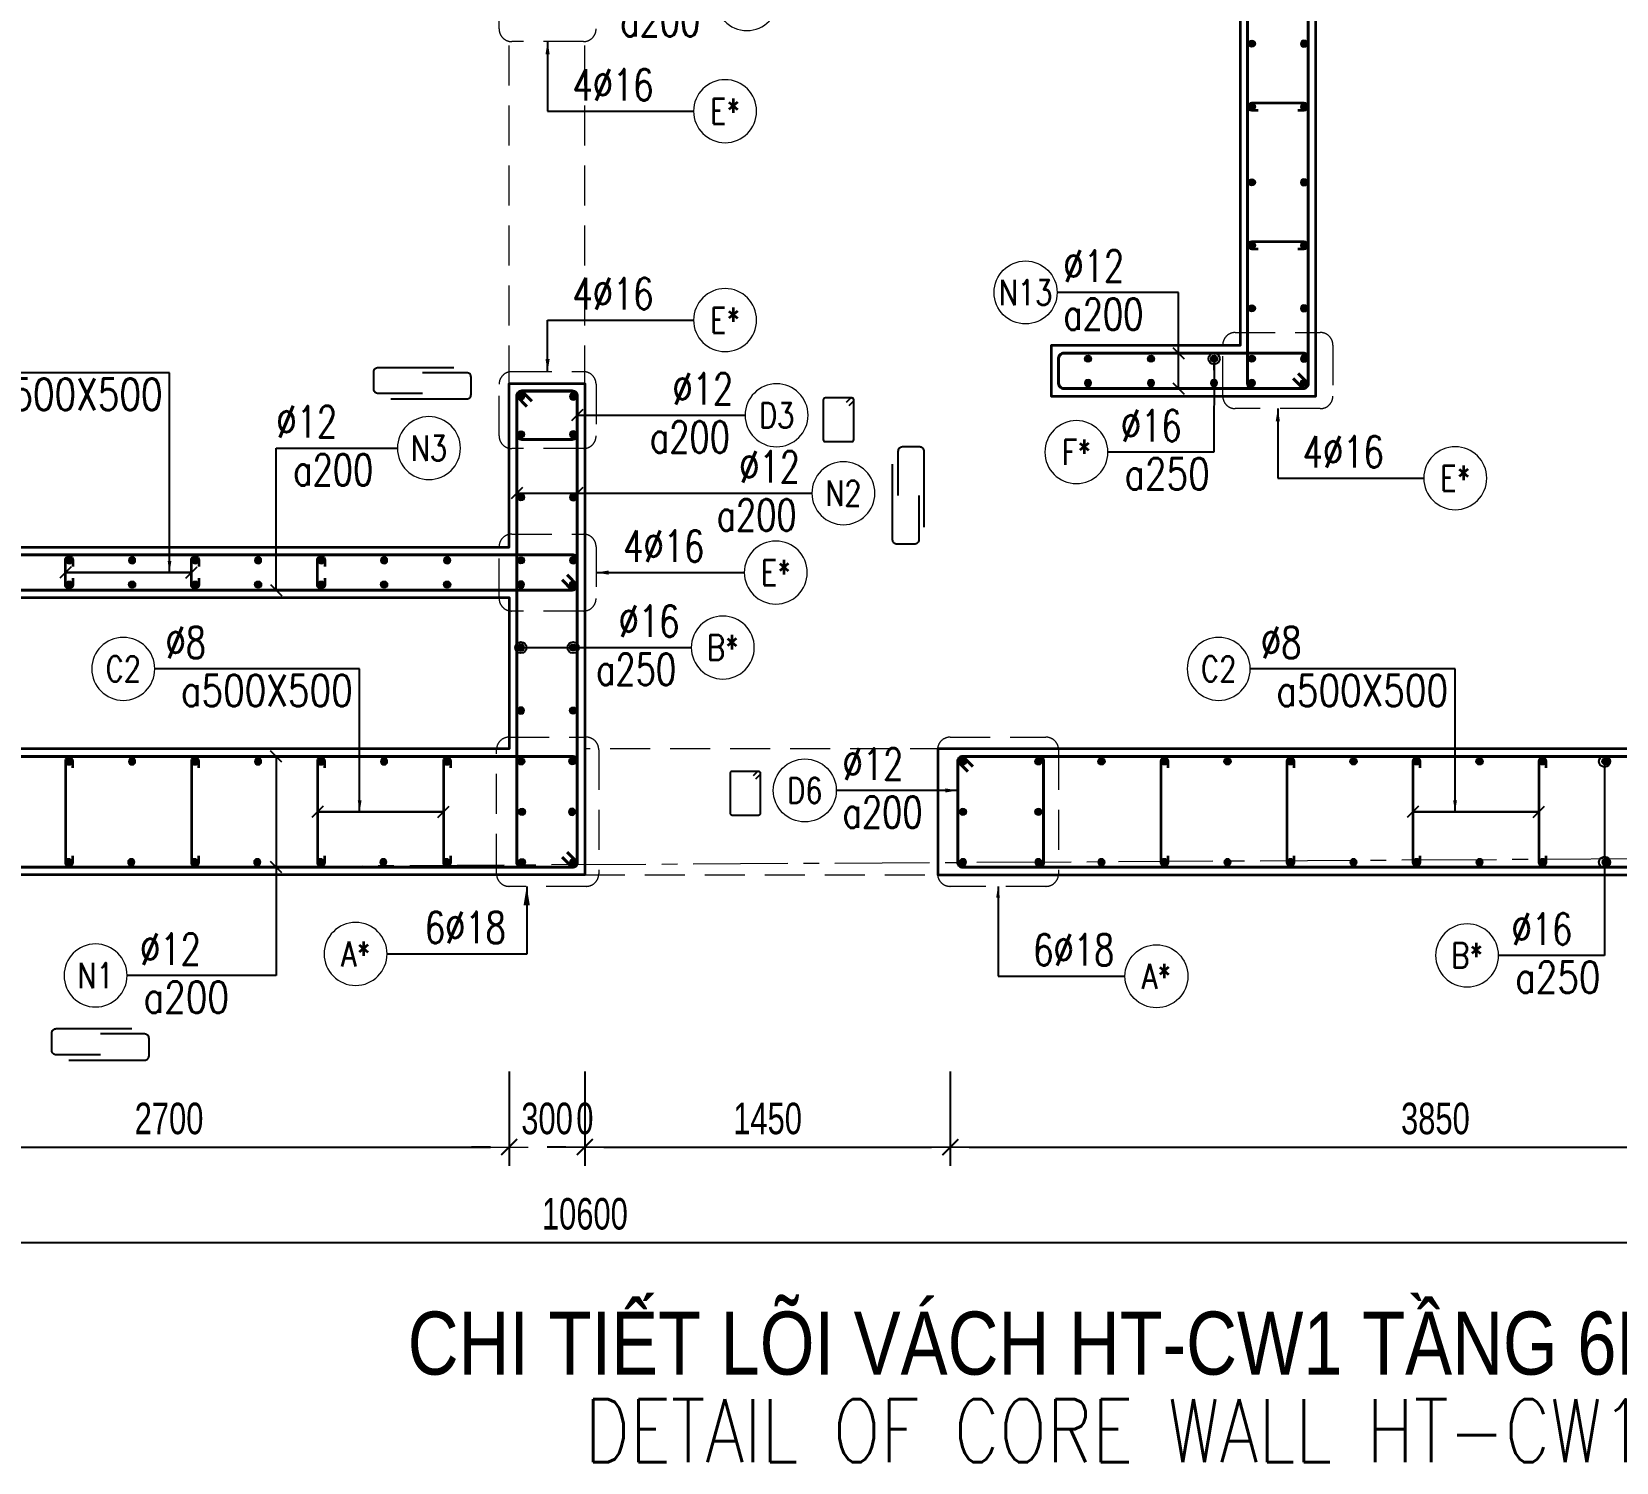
# Model space of a CAD drawing. Header units: millimetres. Extents: x 944027 to 981803, y -83026 to 82675.
# Drawn here: x 949976 to 956264, y 34153 to 39830 of the extents above; entities that cross this region are included whole.
import ezdxf
from ezdxf.enums import TextEntityAlignment as Align

# ---------------------------------------------------------------- set-up
doc = ezdxf.new("R2010")
doc.units = ezdxf.units.MM
doc.header["$MEASUREMENT"] = 0
doc.linetypes.add('HIDDEN2', pattern=[4.7625, 3.175, -1.5875])
doc.linetypes.add('HT_Grid$0$CENTER2', pattern=[1.125, 0.75, -0.125, 0.125, -0.125])
doc.layers.get('0').update_dxf_attribs({"lineweight": 20})
doc.layers.get('Defpoints').update_dxf_attribs({"color": 151, "lineweight": 9})
for name, color, linetype, lineweight in [('HT_Grid$0$NDC_S_AXIS', 5, 'HT_Grid$0$CENTER2', 13), ('KC-LEADER', 153, 'Continuous', 18), ('KC-THEP', 6, 'Continuous', 40), ('NDC_S_ANNO', 7, 'Continuous', 20), ('NDC_S_BEAM', 3, 'HIDDEN2', 20), ('NDC_S_DIM', 1, 'Continuous', 15), ('NDC_S_ENG TITLE', 3, 'Continuous', 20), ('NDC_S_HIDDEN', 8, 'HIDDEN2', 13), ('NDC_S_LEADER', 1, 'Continuous', 15), ('NDC_S_REBAR', 4, 'Continuous', 35), ('NDC_S_STIRRUP', 4, 'Continuous', 40), ('NDC_S_TEXT SYMBOL', 7, 'Continuous', 20), ('NDC_S_VN TEXT', 7, 'Continuous', 20), ('NDC_S_VN TITLE', 6, 'Continuous', 35), ('NDC_S_WALL', 6, 'Continuous', 35)]:
    doc.layers.add(name, color=color, linetype=linetype, lineweight=lineweight)
doc.layers.add('Leader', color=6, linetype='Continuous')
doc.layers.add('Ligature', color=1, linetype='Continuous')
doc.styles.add('NDC_ANNO', font='', dxfattribs={"width": 0.8})
doc.styles.add('NDC_ARIAL', font='arial.ttf', dxfattribs={"width": 0.85})
doc.styles.add('NDC_DIM', font='', dxfattribs={"width": 0.75})
doc.styles.add('NDC_EN TXT', font='romans.shx', dxfattribs={"width": 0.8})
doc.styles.add('NDC_VIE TXT', font='arial.ttf', dxfattribs={"width": 0.8})
doc.styles.get('NDC_ANNO').set_extended_font_data('Dotum')
doc.styles.get('NDC_DIM').set_extended_font_data('Dotum')
doc.dimstyles.new('NDC_1-50', dxfattribs={"dimscale": 50, "dimtxt": 2.5, "dimasz": 1, "dimexe": 1.5, "dimexo": 0, "dimgap": 0.8, "dimtad": 1, "dimdec": 0, "dimdsep": 46, "dimtxsty": 'NDC_ARIAL', "dimblk": 'DIMMARK', "dimcen": 49999.938995, "dimdle": 1.5, "dimclrd": 1, "dimclre": 1, "dimclrt": 3, "dimadec": 0, "dimazin": 0, "dimtfac": 1, "dimtdec": 0, "dimtix": 1, "dimtmove": 2, "dimatfit": 3, "dimfxl": 1, "dimarcsym": 0})
doc.dimstyles.new('NDC_dim_30', dxfattribs={"dimscale": 30, "dimtxt": 2.5, "dimasz": 1.5, "dimexe": 1.5, "dimexo": 2.5, "dimgap": 1, "dimtad": 1, "dimdec": 0, "dimzin": 0, "dimdsep": 46, "dimtxsty": 'NDC_DIM', "dimblk": 'DIMMARK', "dimcen": 0.09, "dimdle": 1.2, "dimclrd": 1, "dimclre": 1, "dimclrt": 3, "dimadec": 0, "dimazin": 0, "dimtfac": 1, "dimtdec": 0, "dimtix": 1, "dimtofl": 0, "dimtmove": 0, "dimatfit": 3, "dimfxl": 6, "dimfxlon": 1, "dimtolj": 1, "dimtzin": 0, "dimarcsym": 0})
doc.dimstyles.new('NDC_dim_50', dxfattribs={"dimscale": 50, "dimtxt": 2.5, "dimasz": 1.5, "dimexe": 1.5, "dimexo": 2.5, "dimgap": 1, "dimtad": 1, "dimdec": 0, "dimzin": 0, "dimdsep": 46, "dimtxsty": 'NDC_DIM', "dimblk": 'DIMMARK', "dimcen": 0.09, "dimdle": 1.2, "dimclrd": 1, "dimclre": 1, "dimclrt": 3, "dimadec": 0, "dimazin": 0, "dimtfac": 1, "dimtdec": 0, "dimtix": 1, "dimtofl": 0, "dimtmove": 0, "dimatfit": 3, "dimfxl": 6, "dimfxlon": 1, "dimtolj": 1, "dimtzin": 0, "dimarcsym": 0})

# ---------------------------------------------------------------- blocks, each defined once
blk = doc.blocks.new('THEP')
at = {"layer": 'KC-LEADER', "color": 6}
blk.add_circle((0, 0), 14, dxfattribs=at)
at = {"layer": 'KC-THEP'}
for p, q in [((-14, 0), (14, 0)), ((9.9, 9.9), (-9.9, -9.9)), ((-9.9, 9.9), (9.9, -9.9)), ((0, 14), (0, -14))]:
    blk.add_line(p, q, dxfattribs=at)
blk = doc.blocks.new('DIMMARK')
at = {"layer": 'NDC_S_DIM', "color": 1}
blk.add_line((-1.5, 0), (1, 0), dxfattribs=at)
at = {"layer": 'NDC_S_DIM', "color": 2, "const_width": 0.1}
blk.add_lwpolyline([(-0.424, -0.424), (0.424, 0.424)], dxfattribs=at)
blk = doc.blocks.new('*U10')
blk.add_circle((2.5, 0), 2.5)
at = {"layer": 'NDC_S_VN TEXT', "color": 3, "style": 'NDC_EN TXT'}
for tag, width, p in [('DK2', 0.75, (-0.85, 0.85)), ('KC2', 0.8, (-0.85, -2.97))]:
    blk.add_attdef(tag, text='', height=2.5, dxfattribs=dict(at, width=width)).set_placement(p, align=Align.RIGHT)
at = {"layer": 'NDC_S_VN TEXT', "color": 7, "style": 'NDC_EN TXT', "width": 0.8}
blk.add_attdef('SH3', text='', height=2, dxfattribs=at).set_placement((2.5, 0), align=Align.MIDDLE)
blk = doc.blocks.new('A$C72321851')
at = {"layer": 'Ligature'}
for points in [[(-60.9, -129.3), (-60.9, 170.9, -0.414214), (-43.3, 188.5), (25.8, 188.5, -0.414214), (43.4, 170.9), (43.4, -4.3)], [(-39.7, -4.3), (-39.7, -179.5, 0.414214), (-22.1, -197.1), (47, -197.1, 0.414214), (64.6, -179.5), (64.6, 120.7)]]:
    blk.add_lwpolyline(points, format="xyb", dxfattribs=at)
blk = doc.blocks.new('*U9')
blk.add_circle((2.5, 0), 2.5)
at = {"layer": 'NDC_S_VN TEXT', "color": 3, "style": 'NDC_EN TXT', "width": 0.75}
blk.add_attdef('DK2', text='', height=2.5, dxfattribs=at).set_placement((-0.85, 0.85), align=Align.RIGHT)
at = {"layer": 'NDC_S_VN TEXT', "color": 7, "style": 'NDC_EN TXT', "width": 0.8}
blk.add_attdef('SH3', text='', height=2, dxfattribs=at).set_placement((2.5, 0), align=Align.MIDDLE)
blk = doc.blocks.new('*U13')
blk.add_circle((-2.5, 0), 2.5)
at = {"layer": 'NDC_S_VN TEXT', "color": 3, "style": 'NDC_EN TXT', "width": 0.75}
blk.add_attdef('DK1', (0.5, 0.85), '', height=2.5, dxfattribs=at)
at = {"layer": 'NDC_S_VN TEXT', "color": 7, "style": 'NDC_EN TXT', "width": 0.8}
blk.add_attdef('SH2', text='', height=2, dxfattribs=at).set_placement((-2.5, 0), align=Align.MIDDLE)
blk = doc.blocks.new('*U11')
blk.add_circle((-2.5, 0), 2.5)
at = {"layer": 'NDC_S_VN TEXT', "color": 3, "style": 'NDC_EN TXT', "width": 0.75}
for tag, p in [('DK1', (0.5, 0.85)), ('KC1', (0.5, -2.97))]:
    blk.add_attdef(tag, p, '', height=2.5, dxfattribs=at)
at = {"layer": 'NDC_S_VN TEXT', "color": 7, "style": 'NDC_EN TXT', "width": 0.8}
blk.add_attdef('SH2', text='', height=2, dxfattribs=at).set_placement((-2.5, 0), align=Align.MIDDLE)
blk = doc.blocks.new('*D279')
at = {"layer": 'Defpoints', "color": 0, "transparency": 16777216}
for p in [(949171.5, 37066), (951871.5, 37066), (951871.5, 35404)]:
    blk.add_point(p, dxfattribs=at)
at = {"layer": 'NDC_S_DIM', "color": 1, "lineweight": -2, "transparency": 16777216}
for p, q in [((949171.5, 35704), (949171.5, 35329)), ((951871.5, 35704), (951871.5, 35329)), ((949246.5, 35404), (951796.5, 35404))]:
    blk.add_line(p, q, dxfattribs=at)
at = {"layer": 'NDC_S_DIM', "color": 1, "lineweight": -2, "transparency": 16777216, "xscale": 75, "yscale": 75, "zscale": 75, "rotation": 180}
blk.add_blockref('DIMMARK', (949171.5, 35404), dxfattribs=at)
at = {"layer": 'NDC_S_DIM', "color": 1, "lineweight": -2, "transparency": 16777216, "xscale": 75, "yscale": 75, "zscale": 75}
blk.add_blockref('DIMMARK', (951871.5, 35404), dxfattribs=at)
at = {"layer": 'NDC_S_DIM', "color": 3, "transparency": 16777216, "insert": (950521.5, 35516.6), "char_height": 125, "attachment_point": 5, "style": 'NDC_DIM'}
blk.add_mtext('\\A1;2700', dxfattribs=at)
blk = doc.blocks.new('*D280')
at = {"layer": 'Defpoints', "color": 0, "transparency": 16777216}
for p in [(951871.5, 37066), (952171.5, 37066), (952171.5, 35404)]:
    blk.add_point(p, dxfattribs=at)
at = {"layer": 'NDC_S_DIM', "color": 1, "lineweight": -2, "transparency": 16777216}
for p, q in [((951871.5, 35704), (951871.5, 35329)), ((952171.5, 35704), (952171.5, 35329)), ((951796.5, 35404), (951721.5, 35404)), ((952246.5, 35404), (952321.5, 35404))]:
    blk.add_line(p, q, dxfattribs=at)
at = {"layer": 'NDC_S_DIM', "color": 1, "lineweight": -2, "transparency": 16777216, "xscale": 75, "yscale": 75, "zscale": 75}
blk.add_blockref('DIMMARK', (951871.5, 35404), dxfattribs=at)
at = {"layer": 'NDC_S_DIM', "color": 1, "lineweight": -2, "transparency": 16777216, "xscale": 75, "yscale": 75, "zscale": 75, "rotation": 180}
blk.add_blockref('DIMMARK', (952171.5, 35404), dxfattribs=at)
at = {"layer": 'NDC_S_DIM', "color": 3, "transparency": 16777216, "insert": (952021.5, 35516.6), "char_height": 125, "attachment_point": 5, "style": 'NDC_DIM'}
blk.add_mtext('\\A1;300', dxfattribs=at)
blk = doc.blocks.new('*D281')
at = {"layer": 'Defpoints', "color": 0, "transparency": 16777216}
for p in [(952171.5, 37066), (952171.5, 37066), (952171.5, 35404)]:
    blk.add_point(p, dxfattribs=at)
at = {"layer": 'NDC_S_DIM', "color": 1, "lineweight": -2, "transparency": 16777216}
for p, q in [((952171.5, 35704), (952171.5, 35329)), ((952171.5, 35704), (952171.5, 35329)), ((952096.5, 35404), (952021.5, 35404)), ((952246.5, 35404), (952321.5, 35404))]:
    blk.add_line(p, q, dxfattribs=at)
at = {"layer": 'NDC_S_DIM', "color": 1, "lineweight": -2, "transparency": 16777216, "xscale": 75, "yscale": 75, "zscale": 75}
blk.add_blockref('DIMMARK', (952171.5, 35404), dxfattribs=at)
at = {"layer": 'NDC_S_DIM', "color": 1, "lineweight": -2, "transparency": 16777216, "xscale": 75, "yscale": 75, "zscale": 75, "rotation": 180}
blk.add_blockref('DIMMARK', (952171.5, 35404), dxfattribs=at)
at = {"layer": 'NDC_S_DIM', "color": 3, "transparency": 16777216, "insert": (952171.5, 35516.6), "char_height": 125, "attachment_point": 5, "style": 'NDC_DIM'}
blk.add_mtext('\\A1;0', dxfattribs=at)
blk = doc.blocks.new('*D282')
at = {"layer": 'Defpoints', "color": 0, "transparency": 16777216}
for p in [(952171.5, 37066), (953621.5, 36566), (953621.5, 35404)]:
    blk.add_point(p, dxfattribs=at)
at = {"layer": 'NDC_S_DIM', "color": 1, "lineweight": -2, "transparency": 16777216}
for p, q in [((952171.5, 35704), (952171.5, 35329)), ((953621.5, 35704), (953621.5, 35329)), ((952246.5, 35404), (953546.5, 35404))]:
    blk.add_line(p, q, dxfattribs=at)
at = {"layer": 'NDC_S_DIM', "color": 1, "lineweight": -2, "transparency": 16777216, "xscale": 75, "yscale": 75, "zscale": 75, "rotation": 180}
blk.add_blockref('DIMMARK', (952171.5, 35404), dxfattribs=at)
at = {"layer": 'NDC_S_DIM', "color": 1, "lineweight": -2, "transparency": 16777216, "xscale": 75, "yscale": 75, "zscale": 75}
blk.add_blockref('DIMMARK', (953621.5, 35404), dxfattribs=at)
at = {"layer": 'NDC_S_DIM', "color": 3, "transparency": 16777216, "insert": (952896.5, 35516.6), "char_height": 125, "attachment_point": 5, "style": 'NDC_DIM'}
blk.add_mtext('\\A1;1450', dxfattribs=at)
blk = doc.blocks.new('*D283')
at = {"layer": 'Defpoints', "color": 0, "transparency": 16777216}
for p in [(957471.5, 37066), (953621.5, 36566), (957471.5, 35404)]:
    blk.add_point(p, dxfattribs=at)
at = {"layer": 'NDC_S_DIM', "color": 1, "lineweight": -2, "transparency": 16777216}
for p, q in [((953621.5, 35704), (953621.5, 35329)), ((957471.5, 35704), (957471.5, 35329)), ((953696.5, 35404), (957396.5, 35404))]:
    blk.add_line(p, q, dxfattribs=at)
at = {"layer": 'NDC_S_DIM', "color": 1, "lineweight": -2, "transparency": 16777216, "xscale": 75, "yscale": 75, "zscale": 75, "rotation": 180}
blk.add_blockref('DIMMARK', (953621.5, 35404), dxfattribs=at)
at = {"layer": 'NDC_S_DIM', "color": 1, "lineweight": -2, "transparency": 16777216, "xscale": 75, "yscale": 75, "zscale": 75}
blk.add_blockref('DIMMARK', (957471.5, 35404), dxfattribs=at)
at = {"layer": 'NDC_S_DIM', "color": 3, "transparency": 16777216, "insert": (955546.5, 35516.6), "char_height": 125, "attachment_point": 5, "style": 'NDC_DIM'}
blk.add_mtext('\\A1;3850', dxfattribs=at)
blk = doc.blocks.new('*D288')
at = {"layer": 'Defpoints', "color": 0, "transparency": 16777216}
for p in [(946871.5, 36566), (957471.5, 36584.3), (957471.5, 35025.7)]:
    blk.add_point(p, dxfattribs=at)
at = {"layer": 'NDC_S_DIM', "color": 1, "lineweight": -2, "transparency": 16777216}
for p, q in [((946871.5, 35325.7), (946871.5, 34950.7)), ((957471.5, 35325.7), (957471.5, 34950.7)), ((946946.5, 35025.7), (957396.5, 35025.7))]:
    blk.add_line(p, q, dxfattribs=at)
at = {"layer": 'NDC_S_DIM', "color": 1, "lineweight": -2, "transparency": 16777216, "xscale": 75, "yscale": 75, "zscale": 75, "rotation": 180}
blk.add_blockref('DIMMARK', (946871.5, 35025.7), dxfattribs=at)
at = {"layer": 'NDC_S_DIM', "color": 1, "lineweight": -2, "transparency": 16777216, "xscale": 75, "yscale": 75, "zscale": 75}
blk.add_blockref('DIMMARK', (957471.5, 35025.7), dxfattribs=at)
at = {"layer": 'NDC_S_DIM', "color": 3, "transparency": 16777216, "insert": (952171.5, 35138.3), "char_height": 125, "attachment_point": 5, "style": 'NDC_DIM'}
blk.add_mtext('\\A1;10600', dxfattribs=at)
blk = doc.blocks.new('Drawing name_symbol')
at = {"layer": 'NDC_S_ENG TITLE', "style": 'NDC_EN TXT', "width": 0.8}
blk.add_attdef('SECTDET1', text='', height=5, dxfattribs=at).set_placement((0, 1.01), align=Align.CENTER)
at = {"layer": 'NDC_S_TEXT SYMBOL', "lineweight": 25, "style": 'NDC_ANNO', "width": 0.8}
blk.add_attdef('SSCALE', text='', height=2.5, dxfattribs=at).set_placement((0, -4), align=Align.CENTER)
at = {"layer": 'NDC_S_VN TITLE', "style": 'NDC_VIE TXT', "width": 0.8}
blk.add_attdef('SECTDET2', text='', height=5, dxfattribs=at).set_placement((0, 7.97), align=Align.CENTER)

msp = doc.modelspace()

# ---------------------------------------------------------------- linework, layer by layer
at = {"layer": 'HT_Grid$0$NDC_S_AXIS', "ltscale": 500}
msp.add_line((944726.6, 36484.3), (962802.4, 36584.3), dxfattribs=at)
at = {"layer": 'Ligature'}
for points in [[(953220.3, 38346.9), (953236.3, 38362.8, 0.668179), (953230.5, 38376.8), (953125.9, 38376.8, 0.414214), (953117.7, 38368.6), (953117.7, 38211.5, 0.414214), (953125.9, 38203.3), (953230.5, 38203.3, 0.414214), (953238.7, 38211.5), (953238.7, 38368.6, 0.668179), (953224.8, 38374.4), (953208.8, 38358.4)], [(952850.4, 36865), (952866.3, 36881, 0.668179), (952860.6, 36894.9), (952755.9, 36894.9, 0.414214), (952747.8, 36886.8), (952747.8, 36729.7, 0.414214), (952755.9, 36721.5), (952860.6, 36721.5, 0.414214), (952868.7, 36729.7), (952868.7, 36886.8, 0.668179), (952854.8, 36892.5), (952838.8, 36876.6)]]:
    msp.add_lwpolyline(points, format="xyb", dxfattribs=at)
at = {"layer": 'NDC_S_BEAM', "ltscale": 50}
for p, q in [((951871.5, 38426), (951871.5, 39826)), ((952171.5, 38426), (952171.5, 39826)), ((953621.5, 36984.3), (952171.5, 36984.3)), ((952171.5, 36484.3), (953621.5, 36484.3))]:
    msp.add_line(p, q, dxfattribs=at)
at = {"layer": 'NDC_S_HIDDEN', "ltscale": 50}
for points in [[(951881.2, 40095.8), (952166, 40095.8, -0.414214), (952216, 40045.8), (952216, 39840.8, -0.414214), (952166, 39790.8), (951881.2, 39790.8, -0.414214), (951831.2, 39840.8), (951831.2, 40045.8, -0.414214)], [(954752.5, 38636.5), (955089.7, 38636.5, -0.414214), (955139.7, 38586.5), (955139.7, 38384.3, -0.414214), (955089.7, 38334.3), (954752.5, 38334.3, -0.414214), (954702.5, 38384.3), (954702.5, 38586.5, -0.414214)], [(951881.2, 38481), (952166, 38481, -0.414214), (952216, 38431), (952216, 38226, -0.414214), (952166, 38176), (951881.2, 38176, -0.414214), (951831.2, 38226), (951831.2, 38431, -0.414214)], [(951881.2, 37836.3), (952166, 37836.3, -0.414214), (952216, 37786.3), (952216, 37581.2, -0.414214), (952166, 37531.2), (951881.2, 37531.2, -0.414214), (951831.2, 37581.2), (951831.2, 37786.3, -0.414214)], [(951870.8, 37030.5), (952176.6, 37030.5, -0.414214), (952226.6, 36980.5), (952226.6, 36488.6, -0.414214), (952176.6, 36438.6), (951870.8, 36438.6, -0.414214), (951820.8, 36488.6), (951820.8, 36980.5, -0.414214)], [(953620.8, 37030.5), (954001.1, 37030.5, -0.414214), (954051.1, 36980.5), (954051.1, 36488.6, -0.414214), (954001.1, 36438.6), (953620.8, 36438.6, -0.414214), (953570.8, 36488.6), (953570.8, 36980.5, -0.414214)]]:
    msp.add_lwpolyline(points, format="xyb", close=True, dxfattribs=at)
at = {"layer": 'NDC_S_REBAR'}
for points in [[(954843, 39517.4), (954818, 39517.4, -1), (954818, 39547.4), (955025, 39547.4, -1), (955025, 39517.4), (955000, 39517.4)], [(954843, 38967.4), (954818, 38967.4, -1), (954818, 38997.4), (955025, 38997.4, -1), (955025, 38967.4), (955000, 38967.4)], [(950140, 37661.1), (950140, 37636.1, -1), (950110, 37636.1), (950110, 37732.4, -1), (950140, 37732.4), (950140, 37707.4)], [(950640, 37661.1), (950640, 37636.1, -1), (950610, 37636.1), (950610, 37732.4, -1), (950640, 37732.4), (950640, 37707.4)], [(951140, 37661.1), (951140, 37636.1, -1), (951110, 37636.1), (951110, 37732.4, -1), (951140, 37732.4), (951140, 37707.4)], [(950140, 36909.3), (950140, 36934.3, 1), (950110, 36934.3), (950110, 36534.3, 1), (950140, 36534.3), (950140, 36559.3)], [(950640, 36909.3), (950640, 36934.3, 1), (950610, 36934.3), (950610, 36534.3, 1), (950640, 36534.3), (950640, 36559.3)], [(951140, 36909.3), (951140, 36934.3, 1), (951110, 36934.3), (951110, 36534.3, 1), (951140, 36534.3), (951140, 36559.3)], [(951640, 36909.3), (951640, 36934.3, 1), (951610, 36934.3), (951610, 36534.3, 1), (951640, 36534.3), (951640, 36559.3)], [(954486.5, 36909.3), (954486.5, 36934.3, 1), (954456.5, 36934.3), (954456.5, 36534.3, 1), (954486.5, 36534.3), (954486.5, 36559.3)], [(954986.5, 36909.3), (954986.5, 36934.3, 1), (954956.5, 36934.3), (954956.5, 36534.3, 1), (954986.5, 36534.3), (954986.5, 36559.3)], [(955486.5, 36909.3), (955486.5, 36934.3, 1), (955456.5, 36934.3), (955456.5, 36534.3, 1), (955486.5, 36534.3), (955486.5, 36559.3)], [(955986.5, 36909.3), (955986.5, 36934.3, 1), (955956.5, 36934.3), (955956.5, 36534.3, 1), (955986.5, 36534.3), (955986.5, 36559.3)]]:
    msp.add_lwpolyline(points, format="xyb", dxfattribs=at)
at = {"layer": 'NDC_S_STIRRUP'}
for points in [[(955001.5, 38474.3), (955041.5, 38434.3, -0.414214), (955021.5, 38414.3), (954821.5, 38414.3, -0.414214), (954801.5, 38434.3), (954801.5, 45634.3, -0.414214), (954821.5, 45654.3), (955021.5, 45654.3, -0.414214), (955041.5, 45634.3), (955041.5, 38434.3, -0.414214), (955021.5, 38414.3), (954981.5, 38454.3)], [(954981.5, 38454.3), (955021.5, 38414.3, 0.414214), (955041.5, 38434.3), (955041.5, 38534.3, 0.414214), (955021.5, 38554.3), (954071.5, 38554.3, 0.414214), (954051.5, 38534.3), (954051.5, 38434.3, 0.414358), (954071.5, 38414.3), (955021.5, 38414.3, 0.414214), (955041.5, 38434.3), (955001.5, 38474.3)], [(952101.5, 36574.3), (952141.5, 36534.3, -0.414214), (952121.5, 36514.3), (951921.5, 36514.3, -0.414214), (951901.5, 36534.3), (951901.5, 38384.3, -0.414214), (951921.5, 38404.3), (952121.5, 38404.3, -0.414214), (952141.5, 38384.3), (952141.5, 36534.3, -0.414214), (952121.5, 36514.3), (952081.5, 36554.3)], [(951941.5, 38343.4), (951901.5, 38383.4, -0.414214), (951921.5, 38403.4), (952121.5, 38403.4, -0.414214), (952141.5, 38383.4), (952141.5, 38232.4, -0.414214), (952121.5, 38212.4), (951921.5, 38212.4, -0.414214), (951901.5, 38232.4), (951901.5, 38383.4, -0.414214), (951921.5, 38403.4), (951961.5, 38363.4)], [(952081.5, 37654.3), (952121.5, 37614.3, 0.414214), (952141.5, 37634.3), (952141.5, 37734.3, 0.414214), (952121.5, 37754.3), (948721.5, 37754.3, 0.414214), (948701.5, 37734.3), (948701.5, 37634.3, 0.414358), (948721.5, 37614.3), (952121.5, 37614.3, 0.414214), (952141.5, 37634.3), (952101.5, 37674.3)], [(946961.5, 36914.3), (946921.5, 36954.3, 0.414214), (946901.5, 36934.3), (946901.5, 36534.3, 0.414214), (946921.5, 36514.3), (952121.5, 36514.3, 0.414214), (952141.5, 36534.3), (952141.5, 36934.3, 0.414214), (952121.5, 36954.3), (946921.5, 36954.3, 0.414214), (946901.5, 36934.3), (946941.5, 36894.3)], [(961081.5, 36914.3), (961121.5, 36954.3, -0.414214), (961141.5, 36934.3), (961141.5, 36534.3, -0.414214), (961121.5, 36514.3), (953671.5, 36514.3, -0.414214), (953651.5, 36534.3), (953651.5, 36934.3, -0.414214), (953671.5, 36954.3), (961121.5, 36954.3, -0.414214), (961141.5, 36934.3), (961101.5, 36894.3)], [(953711.5, 36914.3), (953671.5, 36954.3, 0.414214), (953651.5, 36934.3), (953651.5, 36534.3, 0.414214), (953671.5, 36514.3), (953971.5, 36514.3, 0.414214), (953991.5, 36534.3), (953991.5, 36934.3, 0.414214), (953971.5, 36954.3), (953671.5, 36954.3, 0.414214), (953651.5, 36934.3), (953691.5, 36894.3)]]:
    msp.add_lwpolyline(points, format="xyb", dxfattribs=at)
at = {"layer": 'NDC_S_WALL', "ltscale": 10}
for points in [[(949171.5, 43184.3), (949171.5, 37784.3), (951871.5, 37784.3), (951871.5, 38434.3), (952171.5, 38434.3), (952171.5, 36484.3), (946871.5, 36484.3), (946871.5, 45684.3)], [(957871.5, 43284.3), (955071.5, 43284.3), (955071.5, 45184.3), (956121.5, 45184.3), (956121.5, 45684.3), (954771.5, 45684.3), (954771.5, 38584.3), (954021.5, 38584.3), (954021.5, 38384.3), (955071.5, 38384.3), (955071.5, 42984.3), (957871.5, 42984.3)], [(957871.5, 36984.3), (953571.5, 36984.3), (953571.5, 36484.3), (961171.5, 36484.3)]]:
    msp.add_lwpolyline(points, dxfattribs=at)
msp.add_lwpolyline([(949171.5, 37584.3), (951871.5, 37584.3), (951871.5, 36984.3), (949171.5, 36984.3)], close=True, dxfattribs=at)

# ---------------------------------------------------------------- block references
at = {"layer": 'KC-THEP'}
for p, rotation in [((954818, 39782.4), 189.6685644363809), ((954818, 39532.4), 189.6685644363809), ((954818, 39232.4), 189.6685644363809), ((954818, 38982.4), 189.6685644363809), ((954818, 38732.4), 189.6685644363809), ((954168, 38532.4), 189.6685644363809), ((954418, 38532.4), 189.6685644363809), ((954668, 38532.4), 189.6685644363809), ((954818, 38532.4), 189.6685644363809), ((955025, 38436.1), 9.66856443638095), ((951918, 38382.4), 189.6685644363809), ((951918, 38232.4), 189.6685644363809), ((951918, 37982.4), 189.6685644363809), ((951918, 37732.4), 189.6685644363809), ((950125, 37636.1), 9.668564436380946), ((950375, 37636.1), 9.668564436380946), ((950625, 37636.1), 9.668564436380946), ((950875, 37636.1), 9.668564436380946), ((951125, 37636.1), 9.668564436380946), ((951375, 37636.1), 9.668564436380946), ((951625, 37636.1), 9.668564436380946), ((952125, 37636.1), 9.66856443638095), ((952125, 37386.1), 9.66856443638095), ((952125, 37136.1), 9.66856443638095), ((951918.7, 36934.3), 189.6685644363809), ((952122.3, 36934.9), 189.6685644363809), ((953671.5, 36934.3), 9.668564436380946), ((953971.5, 36934.3), 9.668564436380946), ((954221.5, 36934.3), 9.668564436380946), ((954471.5, 36934.3), 9.668564436380946), ((954721.5, 36934.3), 9.668564436380946), ((954971.5, 36934.3), 9.668564436380946), ((955221.5, 36934.3), 9.668564436380946), ((955471.5, 36934.3), 9.668564436380946), ((955721.5, 36934.3), 9.668564436380946), ((955971.5, 36934.3), 9.668564436380946), ((956221.5, 36934.3), 9.668564436380946), ((951922.2, 36734.3), 189.6685644363809), ((953671.5, 36734.3), 9.668564436380946), ((953971.5, 36734.3), 9.668564436380946), ((951922.2, 36534.3), 189.6685644363809), ((952125.8, 36534.9), 189.6685644363809)]:
    msp.add_blockref('THEP', p, dxfattribs=dict(at, rotation=rotation))
at = {"layer": 'KC-THEP', "xscale": -1}
for p, rotation in [((955025, 39782.4), 170.331435563619), ((955025, 39532.4), 170.331435563619), ((955025, 39232.4), 170.331435563619), ((955025, 38982.4), 170.331435563619), ((955025, 38732.4), 170.331435563619), ((955025, 38532.4), 170.331435563619), ((954168, 38436.1), 350.3314355636191), ((954418, 38436.1), 350.3314355636191), ((954668, 38436.1), 350.3314355636191), ((954818, 38436.1), 350.3314355636191), ((952125, 38382.4), 170.331435563619), ((952125, 38232.4), 170.331435563619), ((952125, 37982.4), 170.331435563619), ((950125, 37732.4), 170.331435563619), ((950375, 37732.4), 170.331435563619), ((950625, 37732.4), 170.331435563619), ((950875, 37732.4), 170.331435563619), ((951125, 37732.4), 170.331435563619), ((951375, 37732.4), 170.331435563619), ((951625, 37732.4), 170.331435563619), ((952125, 37732.4), 170.331435563619), ((951918, 37636.1), 350.3314355636191), ((951918, 37386.1), 350.3314355636191), ((951918, 37136.1), 350.3314355636191), ((950125, 36934.3), 170.331435563619), ((950375, 36934.3), 170.331435563619), ((950625, 36934.3), 170.331435563619), ((950875, 36934.3), 170.331435563619), ((951125, 36934.3), 170.331435563619), ((951375, 36934.3), 170.331435563619), ((951625, 36934.3), 170.331435563619), ((952120.8, 36734.3), 170.331435563619), ((950121.5, 36534.3), 170.331435563619), ((950371.5, 36534.3), 170.331435563619), ((950621.5, 36534.3), 170.331435563619), ((950871.5, 36534.3), 170.331435563619), ((951121.5, 36534.3), 170.331435563619), ((951371.5, 36534.3), 170.331435563619), ((951621.5, 36534.3), 170.331435563619), ((953671.5, 36534.3), 170.331435563619), ((953971.5, 36534.3), 170.331435563619), ((954221.5, 36534.3), 170.331435563619), ((954471.5, 36534.3), 170.331435563619), ((954721.5, 36534.3), 170.331435563619), ((954971.5, 36534.3), 170.331435563619), ((955221.5, 36534.3), 170.331435563619), ((955471.5, 36534.3), 170.331435563619), ((955721.5, 36534.3), 170.331435563619), ((955971.5, 36534.3), 170.331435563619), ((956221.5, 36534.3), 170.331435563619)]:
    msp.add_blockref('THEP', p, dxfattribs=dict(at, rotation=rotation))
at = {"layer": 'Leader', "xscale": -1, "rotation": 270.0000000000001}
for p in [(951531.5, 38433.5), (950253.6, 35809.3)]:
    msp.add_blockref('A$C72321851', p, dxfattribs=at)
at = {"layer": 'Leader', "xscale": -1}
msp.add_blockref('A$C72321851', (953457.2, 37993.7), dxfattribs=at)
at = {"layer": 'NDC_S_ANNO'}
ref = msp.add_blockref('Drawing name_symbol', (954274.3, 34102.4), dxfattribs=dict(at, xscale=50, yscale=50, zscale=50))
ref.add_attrib('SECTDET1', 'DETAIL OF CORE WALL HT-CW1', dxfattribs={"layer": 'NDC_S_ENG TITLE', "height": 250, "style": 'NDC_EN TXT', "width": 0.8}).set_placement((954274.3, 34153), align=Align.CENTER)
ref.add_attrib('SECTDET2', 'CHI TIẾT LÕI VÁCH HT-CW1 TẦNG 6F~19F', dxfattribs={"layer": 'NDC_S_VN TITLE', "height": 250, "style": 'NDC_VIE TXT', "width": 0.8}).set_placement((954274.3, 34501), align=Align.CENTER)
at = {"layer": 'NDC_S_VN TEXT'}
ref = msp.add_blockref('*U11', (952689.7, 39959.8), dxfattribs=dict(at, xscale=-50, yscale=50, zscale=50))
ref.add_attrib('SH2', 'D3', dxfattribs={"color": 7, "height": 100, "style": 'NDC_EN TXT', "width": 0.8}).set_placement((952814.7, 39959.8), align=Align.MIDDLE)
ref.add_attrib('DK1', '%%C12', (952401.3, 40002), dxfattribs={"color": 3, "height": 125, "style": 'NDC_EN TXT', "width": 0.75})
ref.add_attrib('KC1', 'a200', (952312, 39811.1), dxfattribs={"color": 3, "height": 125, "style": 'NDC_EN TXT', "width": 0.75})
ref = msp.add_blockref('*U13', (952602.9, 39514.7), dxfattribs=dict(at, xscale=-50, yscale=50, zscale=50))
ref.add_attrib('SH2', 'E*', dxfattribs={"color": 7, "height": 100, "style": 'NDC_EN TXT', "width": 0.8}).set_placement((952727.9, 39514.7), align=Align.MIDDLE)
ref.add_attrib('DK1', '4%%C16', (952122.5, 39557), dxfattribs={"color": 3, "height": 125, "style": 'NDC_EN TXT', "width": 0.75})
at = {"layer": 'NDC_S_VN TEXT', "xscale": 50, "yscale": 50, "zscale": 50}
for name, p, values in [('*U11', (954045.3, 38795.3), {'SH2': 'N13', 'DK1': '%%C12', 'KC1': 'a200'}), ('*U11', (953169.3, 36819.2), {'SH2': 'D6', 'DK1': '%%C12', 'KC1': 'a200'}), ('*U9', (954314.6, 36081.7), {'SH3': 'A*', 'DK2': '6%%C18'})]:
    msp.add_blockref(name, p, dxfattribs=at).add_auto_attribs(values)
at = {"layer": 'NDC_S_VN TEXT'}
ref = msp.add_blockref('*U13', (952602.9, 38685.7), dxfattribs=dict(at, xscale=-50, yscale=50, zscale=50))
ref.add_attrib('SH2', 'E*', dxfattribs={"color": 7, "height": 100, "style": 'NDC_EN TXT', "width": 0.8}).set_placement((952727.9, 38685.7), align=Align.MIDDLE)
ref.add_attrib('DK1', '4%%C16', (952122.5, 38727.9), dxfattribs={"color": 3, "height": 125, "style": 'NDC_EN TXT', "width": 0.75})
ref = msp.add_blockref('*U10', (949710.5, 38477), dxfattribs=dict(at, xscale=-50, yscale=50, zscale=50))
ref.add_attrib('SH3', 'C3', dxfattribs={"color": 7, "height": 100, "style": 'NDC_EN TXT', "width": 0.8}).set_placement((949585.5, 38477), align=Align.MIDDLE)
ref.add_attrib('DK2', '%%c8', dxfattribs={"color": 3, "height": 125, "style": 'NDC_EN TXT', "width": 0.75}).set_placement((949913.7, 38519.3), align=Align.RIGHT)
ref.add_attrib('KC2', 'a500X500', dxfattribs={"color": 3, "height": 125, "style": 'NDC_EN TXT', "width": 0.8}).set_placement((950495.9, 38328.4), align=Align.RIGHT)
ref = msp.add_blockref('*U11', (952807.4, 38307.9), dxfattribs=dict(at, xscale=-50, yscale=50, zscale=50))
ref.add_attrib('SH2', 'D3', dxfattribs={"color": 7, "height": 100, "style": 'NDC_EN TXT', "width": 0.8}).set_placement((952932.4, 38307.9), align=Align.MIDDLE)
ref.add_attrib('DK1', '%%C12', (952519, 38350.1), dxfattribs={"color": 3, "height": 125, "style": 'NDC_EN TXT', "width": 0.75})
ref.add_attrib('KC1', 'a200', (952429.7, 38159.2), dxfattribs={"color": 3, "height": 125, "style": 'NDC_EN TXT', "width": 0.75})
ref = msp.add_blockref('*U11', (951427.8, 38177.6), dxfattribs=dict(at, xscale=-50, yscale=50, zscale=50))
ref.add_attrib('SH2', 'N3', dxfattribs={"color": 7, "height": 100, "style": 'NDC_EN TXT', "width": 0.8}).set_placement((951552.8, 38177.6), align=Align.MIDDLE)
ref.add_attrib('DK1', '%%C12', (950947.5, 38219.9), dxfattribs={"color": 3, "height": 125, "style": 'NDC_EN TXT', "width": 0.75})
ref.add_attrib('KC1', 'a200', (951014.4, 38029), dxfattribs={"color": 3, "height": 125, "style": 'NDC_EN TXT', "width": 0.75})
ref = msp.add_blockref('*U10', (954246.8, 38161.7), dxfattribs=dict(at, xscale=-50, yscale=50, zscale=50))
ref.add_attrib('SH3', 'F*', dxfattribs={"color": 7, "height": 100, "style": 'NDC_EN TXT', "width": 0.8}).set_placement((954121.8, 38161.7), align=Align.MIDDLE)
ref.add_attrib('DK2', '%%c16', dxfattribs={"color": 3, "height": 125, "style": 'NDC_EN TXT', "width": 0.75}).set_placement((954539.3, 38204), align=Align.RIGHT)
ref.add_attrib('KC2', 'a250', dxfattribs={"color": 3, "height": 125, "style": 'NDC_EN TXT', "width": 0.8}).set_placement((954651.2, 38013.1), align=Align.RIGHT)
ref = msp.add_blockref('*U13', (955500.4, 38058.2), dxfattribs=dict(at, xscale=-50, yscale=50, zscale=50))
ref.add_attrib('SH2', 'E*', dxfattribs={"color": 7, "height": 100, "style": 'NDC_EN TXT', "width": 0.8}).set_placement((955625.4, 38058.2), align=Align.MIDDLE)
ref.add_attrib('DK1', '4%%C16', (955020.1, 38100.5), dxfattribs={"color": 3, "height": 125, "style": 'NDC_EN TXT', "width": 0.75})
ref = msp.add_blockref('*U11', (953072.3, 37998.6), dxfattribs=dict(at, xscale=-50, yscale=50, zscale=50))
ref.add_attrib('SH2', 'N2', dxfattribs={"color": 7, "height": 100, "style": 'NDC_EN TXT', "width": 0.8}).set_placement((953197.3, 37998.6), align=Align.MIDDLE)
ref.add_attrib('DK1', '%%C12', (952783.9, 38040.8), dxfattribs={"color": 3, "height": 125, "style": 'NDC_EN TXT', "width": 0.75})
ref.add_attrib('KC1', 'a200', (952694.6, 37849.9), dxfattribs={"color": 3, "height": 125, "style": 'NDC_EN TXT', "width": 0.75})
ref = msp.add_blockref('*U13', (952804.1, 37683.7), dxfattribs=dict(at, xscale=-50, yscale=50, zscale=50))
ref.add_attrib('SH2', 'E*', dxfattribs={"color": 7, "height": 100, "style": 'NDC_EN TXT', "width": 0.8}).set_placement((952929.1, 37683.7), align=Align.MIDDLE)
ref.add_attrib('DK1', '4%%C16', (952323.7, 37726), dxfattribs={"color": 3, "height": 125, "style": 'NDC_EN TXT', "width": 0.75})
ref = msp.add_blockref('*U11', (952593.9, 37386.1), dxfattribs=dict(at, xscale=-50, yscale=50, zscale=50))
ref.add_attrib('SH2', 'B*', dxfattribs={"color": 7, "height": 100, "style": 'NDC_EN TXT', "width": 0.8}).set_placement((952718.9, 37386.1), align=Align.MIDDLE)
ref.add_attrib('DK1', '%%C16', (952305.5, 37428.4), dxfattribs={"color": 3, "height": 125, "style": 'NDC_EN TXT', "width": 0.75})
ref.add_attrib('KC1', 'a250', (952216.3, 37237.5), dxfattribs={"color": 3, "height": 125, "style": 'NDC_EN TXT', "width": 0.75})
ref = msp.add_blockref('*U10', (950465, 37301.6), dxfattribs=dict(at, xscale=-50, yscale=50, zscale=50))
ref.add_attrib('SH3', 'C2', dxfattribs={"color": 7, "height": 100, "style": 'NDC_EN TXT', "width": 0.8}).set_placement((950340, 37301.6), align=Align.MIDDLE)
ref.add_attrib('DK2', '%%c8', dxfattribs={"color": 3, "height": 125, "style": 'NDC_EN TXT', "width": 0.75}).set_placement((950668.2, 37343.9), align=Align.RIGHT)
ref.add_attrib('KC2', 'a500X500', dxfattribs={"color": 3, "height": 125, "style": 'NDC_EN TXT', "width": 0.8}).set_placement((951250.3, 37153), align=Align.RIGHT)
ref = msp.add_blockref('*U10', (954811.5, 37301.6), dxfattribs=dict(at, xscale=-50, yscale=50, zscale=50))
ref.add_attrib('SH3', 'C2', dxfattribs={"color": 7, "height": 100, "style": 'NDC_EN TXT', "width": 0.8}).set_placement((954686.5, 37301.6), align=Align.MIDDLE)
ref.add_attrib('DK2', '%%c8', dxfattribs={"color": 3, "height": 125, "style": 'NDC_EN TXT', "width": 0.75}).set_placement((955014.7, 37343.9), align=Align.RIGHT)
ref.add_attrib('KC2', 'a500X500', dxfattribs={"color": 3, "height": 125, "style": 'NDC_EN TXT', "width": 0.8}).set_placement((955596.8, 37153), align=Align.RIGHT)
ref = msp.add_blockref('*U9', (951386.9, 36170.3), dxfattribs=dict(at, xscale=-50, yscale=50, zscale=50))
ref.add_attrib('SH3', 'A*', dxfattribs={"color": 7, "height": 100, "style": 'NDC_EN TXT', "width": 0.8}).set_placement((951261.9, 36170.3), align=Align.MIDDLE)
ref.add_attrib('DK2', '6%%C18', dxfattribs={"color": 3, "height": 125, "style": 'NDC_EN TXT', "width": 0.75}).set_placement((951858, 36212.5), align=Align.RIGHT)
ref = msp.add_blockref('*U10', (955797.4, 36164.6), dxfattribs=dict(at, xscale=-50, yscale=50, zscale=50))
ref.add_attrib('SH3', 'B*', dxfattribs={"color": 7, "height": 100, "style": 'NDC_EN TXT', "width": 0.8}).set_placement((955672.4, 36164.6), align=Align.MIDDLE)
ref.add_attrib('DK2', '%%C16', dxfattribs={"color": 3, "height": 125, "style": 'NDC_EN TXT', "width": 0.75}).set_placement((956089.9, 36206.8), align=Align.RIGHT)
ref.add_attrib('KC2', 'a250', dxfattribs={"color": 3, "height": 125, "style": 'NDC_EN TXT', "width": 0.8}).set_placement((956201.8, 36015.9), align=Align.RIGHT)
ref = msp.add_blockref('*U10', (950355, 36084.9), dxfattribs=dict(at, xscale=-50, yscale=50, zscale=50))
ref.add_attrib('SH3', 'N1', dxfattribs={"color": 7, "height": 100, "style": 'NDC_EN TXT', "width": 0.8}).set_placement((950230, 36084.9), align=Align.MIDDLE)
ref.add_attrib('DK2', '%%C12', dxfattribs={"color": 3, "height": 125, "style": 'NDC_EN TXT', "width": 0.75}).set_placement((950647.5, 36127.1), align=Align.RIGHT)
ref.add_attrib('KC2', 'a200', dxfattribs={"color": 3, "height": 125, "style": 'NDC_EN TXT', "width": 0.8}).set_placement((950759.4, 35936.2), align=Align.RIGHT)

# ---------------------------------------------------------------- dimensions: what is measured, and where the dimension line sits
at = {"layer": 'NDC_S_DIM'}
for base, p1, p2, picture, middle in [((951871.5, 35404), (949171.5, 37066), (951871.5, 37066), '*D279', (950521.5, 35516.6)), ((952171.5, 35404), (951871.5, 37066), (952171.5, 37066), '*D280', (952021.5, 35516.6)), ((952171.5085, 35403.9705), (952171.4803, 37065.9641), (952171.5085, 37065.9641), '*D281', (952171.4944, 35516.5553)), ((953621.5, 35404), (952171.5, 37066), (953621.5, 36566), '*D282', (952896.5, 35516.6)), ((957471.5, 35404), (953621.5, 36566), (957471.5, 37066), '*D283', (955546.5, 35516.6))]:
    dim = msp.add_linear_dim(base=base, p1=p1, p2=p2, dimstyle='NDC_dim_50', override={"dimtmove": 1}, dxfattribs=at)
    dim.commit()
    dim.dimension.update_dxf_attribs({"geometry": picture, "text_midpoint": middle})
dim = msp.add_linear_dim(base=(957471.5, 35025.7), p1=(946871.5, 36566), p2=(957471.5, 36584.3), dimstyle='NDC_dim_50', dxfattribs=at)
dim.commit()
dim.dimension.update_dxf_attribs({"geometry": '*D288', "text_midpoint": (952171.5, 35138.3)})

# ---------------------------------------------------------------- leaders
at = {"layer": 'NDC_S_LEADER'}
for points, dimstyle, override in [([(952023.6, 39790.8), (952023.6, 39514.7), (952605.2, 39514.7)], 'NDC_1-50', {"dimgap": 0.8, "dimtad": 0}), ([(954527, 38554.3), (954527, 38795.1), (954045.3, 38795.3)], 'NDC_dim_30', {"dimtad": 0, "dimldrblk": 'Oblique'}), ([(954527, 38414.3), (954527, 38795.1), (954045.3, 38795.1)], 'NDC_dim_30', {"dimtad": 0, "dimldrblk": 'Oblique'}), ([(952023.6, 38481), (952023.6, 38685.7), (952605.2, 38685.7)], 'NDC_1-50', {"dimgap": 0.8, "dimtad": 0}), ([(954668, 38532.4), (954667.4, 38161.5), (954246.8, 38161.5)], 'NDC_dim_30', {"dimgap": 1, "dimtad": 0, "dimldrblk": 'Origin'}), ([(950523.4, 37684.3), (950523.4, 38477), (949710.5, 38477)], 'NDC_dim_30', {"dimgap": 1, "dimtad": 0}), ([(952141.5, 38307.9), (952809.5, 38307.9)], 'NDC_dim_30', {"dimtad": 0, "dimldrblk": 'Oblique'}), ([(954921.1, 38334.3), (954921.1, 38058.2), (955502.7, 38058.2)], 'NDC_1-50', {"dimgap": 0.8, "dimtad": 0}), ([(950946.8, 37614.3), (950946.8, 38177.6), (951427.8, 38177.6)], 'NDC_dim_30', {"dimtad": 0, "dimldrblk": 'Oblique'}), ([(950946.8, 37614.3), (950946.8, 38177.6), (951427.8, 38177.6)], 'NDC_dim_30', {"dimtad": 0, "dimldrblk": 'Oblique'}), ([(951901.5, 37998.4), (953072.3, 37998.4)], 'NDC_dim_30', {"dimtad": 0, "dimldrblk": 'Oblique'}), ([(952141.5, 37998.4), (953072.3, 37998.4)], 'NDC_dim_30', {"dimtad": 0, "dimldrblk": 'Oblique'}), ([(950110, 37684.3), (950610, 37684.3)], 'NDC_dim_30', {"dimtad": 0, "dimldrblk": 'Oblique'}), ([(950610, 37684.3), (950110, 37684.3)], 'NDC_dim_30', {"dimtad": 0, "dimldrblk": 'Oblique'}), ([(951918, 37386.1), (952593.9, 37386.1)], 'NDC_dim_30', {"dimtad": 0, "dimldrblk": 'Origin'}), ([(952125, 37386.1), (952593.9, 37386.1)], 'NDC_dim_30', {"dimtad": 0, "dimldrblk": 'Origin'}), ([(951277.9, 36734.3), (951277.9, 37301.6), (950465, 37301.6)], 'NDC_dim_30', {"dimgap": 1, "dimtad": 0}), ([(955624.4, 36734.3), (955624.4, 37301.6), (954811.5, 37301.6)], 'NDC_dim_30', {"dimgap": 1, "dimtad": 0}), ([(950946.8, 36954.3), (950946.8, 36084.7), (950355, 36084.7)], 'NDC_dim_30', {"dimtad": 0, "dimldrblk": 'Oblique'}), ([(956218, 36934.3), (956218, 36164.4), (955797.4, 36164.4)], 'NDC_dim_30', {"dimgap": 1, "dimtad": 0, "dimldrblk": 'Origin'}), ([(953651.5, 36819.2), (953169.3, 36819.2)], 'NDC_1-50', {"dimgap": 0.8, "dimtad": 0}), ([(951110, 36734.3), (951610, 36734.3)], 'NDC_dim_30', {"dimtad": 0, "dimldrblk": 'Oblique'}), ([(951610, 36734.3), (951110, 36734.3)], 'NDC_dim_30', {"dimtad": 0, "dimldrblk": 'Oblique'}), ([(955456.5, 36734.3), (955956.5, 36734.3)], 'NDC_dim_30', {"dimtad": 0, "dimldrblk": 'Oblique'}), ([(955956.5, 36734.3), (955456.5, 36734.3)], 'NDC_dim_30', {"dimtad": 0, "dimldrblk": 'Oblique'}), ([(950946.8, 36514.3), (950946.8, 36084.7), (950355, 36084.7)], 'NDC_dim_30', {"dimtad": 0, "dimldrblk": 'Oblique'}), ([(956218, 36534.3), (956218, 36164.4), (955797.4, 36164.4)], 'NDC_dim_30', {"dimgap": 1, "dimtad": 0, "dimldrblk": 'Origin'}), ([(951940.7, 36438.6), (951940.7, 36170.1), (951386.9, 36170.1)], 'NDC_dim_50', {"dimgap": 1, "dimtad": 0}), ([(953810.9, 36438.6), (953810.9, 36081.7), (954314.6, 36081.7)], 'NDC_dim_30', {"dimtad": 0})]:
    msp.add_leader(points, dimstyle=dimstyle, override=override, dxfattribs=at)
msp.add_leader([(952216, 37683.7), (952804.1, 37683.7)], dimstyle='NDC_1-50', dxfattribs=at)

doc.saveas('drawing.dxf')
